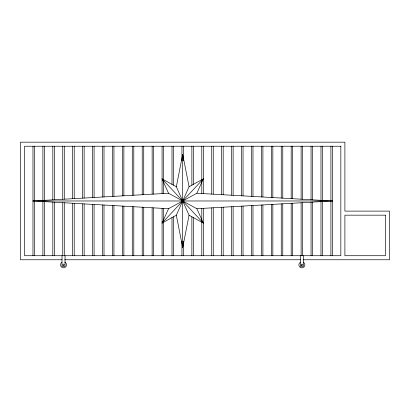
<?xml version="1.0" encoding="UTF-8"?>
<svg xmlns="http://www.w3.org/2000/svg" width="410" height="410" viewBox="0 0 410 410"><rect width="100%" height="100%" fill="white"/><g stroke="black" fill="none" stroke-linecap="round" stroke-linejoin="round"><path stroke-width="0.61" d="M176.326 186.729L182.696 154.345L189.066 186.729L176.326 215.219L182.696 247.609L189.066 215.219L176.326 186.729L162.073 178.898L168.536 193.243L196.861 208.71L332.428 200.977L196.861 193.243L168.536 208.71L32.964 200.977L168.536 193.243M176.326 215.219L162.073 223.05L168.536 208.71M196.861 193.243L203.319 178.898L189.066 186.729M162.073 223.05L203.319 178.898M32.964 200.977L332.428 200.977M62.141 259.771L20.5 259.771L20.5 142.178L344.897 142.178L344.897 211.114L389.5 211.114L389.5 259.771L303.016 259.771M64.703 259.771L300.453 259.771M189.066 215.219L203.319 223.05L196.861 208.71M162.073 178.898L203.319 223.05M332.428 146.232L332.428 255.717M330.911 146.232L330.911 255.717M322.501 146.232L322.501 255.717M320.979 146.232L320.979 255.717M312.569 146.232L312.569 199.844M312.569 202.109L312.569 255.717M311.046 146.232L311.046 199.757M311.046 202.197L311.046 255.717M303.395 255.717L303.395 266.362L300.356 266.362L300.356 255.717M302.636 146.232L302.636 199.275M302.636 202.673L302.636 255.717M301.114 146.232L301.114 199.188M301.114 202.76L301.114 255.717M292.704 146.232L292.704 198.707M292.704 203.242L292.704 255.717M291.182 146.232L291.182 198.619M291.182 203.329L291.182 255.717M282.772 146.232L282.772 198.143M282.772 203.806L282.772 255.717M281.25 146.232L281.25 198.056M281.25 203.893L281.25 255.717M272.84 146.232L272.84 197.574M272.84 204.375L272.84 255.717M271.323 146.232L271.323 197.487M271.323 204.462L271.323 255.717M262.907 146.232L262.907 197.01M262.907 204.938L262.907 255.717M261.39 146.232L261.39 196.923M261.39 205.026L261.39 255.717M252.98 146.232L252.98 196.441M252.98 205.507L252.98 255.717M251.458 146.232L251.458 196.354M251.458 205.594L251.458 255.717M243.048 146.232L243.048 195.877M243.048 206.076L243.048 255.717M241.526 146.232L241.526 195.79M241.526 206.163L241.526 255.717M233.116 146.232L233.116 195.309M233.116 206.64L233.116 255.717M231.594 146.232L231.594 195.221M231.594 206.727L231.594 255.717M223.183 146.232L223.183 194.745M223.183 207.209L223.183 255.717M221.661 146.232L221.661 194.658M221.661 207.296L221.661 255.717M213.251 146.232L213.251 194.176M213.251 207.773L213.251 255.717M211.734 146.232L211.734 194.089M211.734 207.86L211.734 255.717M203.319 146.232L203.319 193.607M203.319 208.341L203.319 255.717M201.802 146.232L201.802 193.525M201.802 208.429L201.802 255.717M193.392 146.232L193.392 184.357M193.392 217.592L193.392 255.717M191.87 146.232L191.87 185.192M191.87 216.757L191.87 255.717M183.46 146.232L183.46 160.761M183.46 241.188L183.46 255.717M182.696 154.345L182.696 247.609M181.937 146.232L181.937 160.761M181.937 241.188L181.937 255.717M173.527 146.232L173.527 185.192M173.527 216.757L173.527 255.717M172.005 146.232L172.005 184.357M172.005 217.592L172.005 255.717M163.595 146.232L163.595 193.525M163.595 208.429L163.595 255.717M162.073 146.232L162.073 193.607M162.073 208.341L162.073 255.717M153.663 146.232L153.663 194.089M153.663 207.86L153.663 255.717M152.141 146.232L152.141 194.176M152.141 207.773L152.141 255.717M143.731 146.232L143.731 194.658M143.731 207.296L143.731 255.717M142.214 146.232L142.214 194.745M142.214 207.209L142.214 255.717M133.798 146.232L133.798 195.221M133.798 206.727L133.798 255.717M132.281 146.232L132.281 195.309M132.281 206.64L132.281 255.717M123.871 146.232L123.871 195.79M123.871 206.163L123.871 255.717M122.349 146.232L122.349 195.877M122.349 206.076L122.349 255.717M113.939 146.232L113.939 196.354M113.939 205.594L113.939 255.717M112.417 146.232L112.417 196.441M112.417 205.507L112.417 255.717M104.007 146.232L104.007 196.923M104.007 205.026L104.007 255.717M102.485 146.232L102.485 197.01M102.485 204.938L102.485 255.717M94.074 146.232L94.074 197.487M94.074 204.462L94.074 255.717M92.552 146.232L92.552 197.574M92.552 204.375L92.552 255.717M84.142 146.232L84.142 198.056M84.142 203.893L84.142 255.717M82.625 146.232L82.625 198.143M82.625 203.806L82.625 255.717M74.21 146.232L74.21 198.619M74.21 203.329L74.21 255.717M72.693 146.232L72.693 198.707M72.693 203.242L72.693 255.717M65.041 255.717L65.041 266.362L62.002 266.362L62.002 255.717M64.283 146.232L64.283 199.188M64.283 202.76L64.283 255.717M62.761 146.232L62.761 199.275M62.761 202.673L62.761 255.717M54.351 146.232L54.351 199.757M54.351 202.197L54.351 255.717M52.828 146.232L52.828 199.844M52.828 202.109L52.828 255.717M44.418 146.232L44.418 255.717M42.896 146.232L42.896 255.717M34.486 146.232L34.486 255.717M32.964 146.232L32.964 255.717M303.205 262.164A2.988 2.988 0 0 1 304.281 266.613A2.988 2.988 0 0 1 299.71 266.9A2.988 2.988 0 0 1 300.222 262.354M64.847 262.164A2.988 2.988 0 0 1 65.923 266.613A2.988 2.988 0 0 1 61.356 266.9A2.988 2.988 0 0 1 61.869 262.354M340.838 146.232L24.554 146.232L24.554 255.717L340.838 255.717L340.838 146.232M385.446 215.168L344.897 215.168L344.897 255.717L385.446 255.717L385.446 215.168M301.401 265.378A0.717 0.717 0 0 0 302.58 264.983A0.717 0.717 0 0 0 301.647 264.163A0.717 0.717 0 0 0 301.401 265.378M63.048 265.378A0.717 0.717 0 0 0 64.221 264.983A0.717 0.717 0 0 0 63.294 264.163A0.717 0.717 0 0 0 63.048 265.378"/></g></svg>
